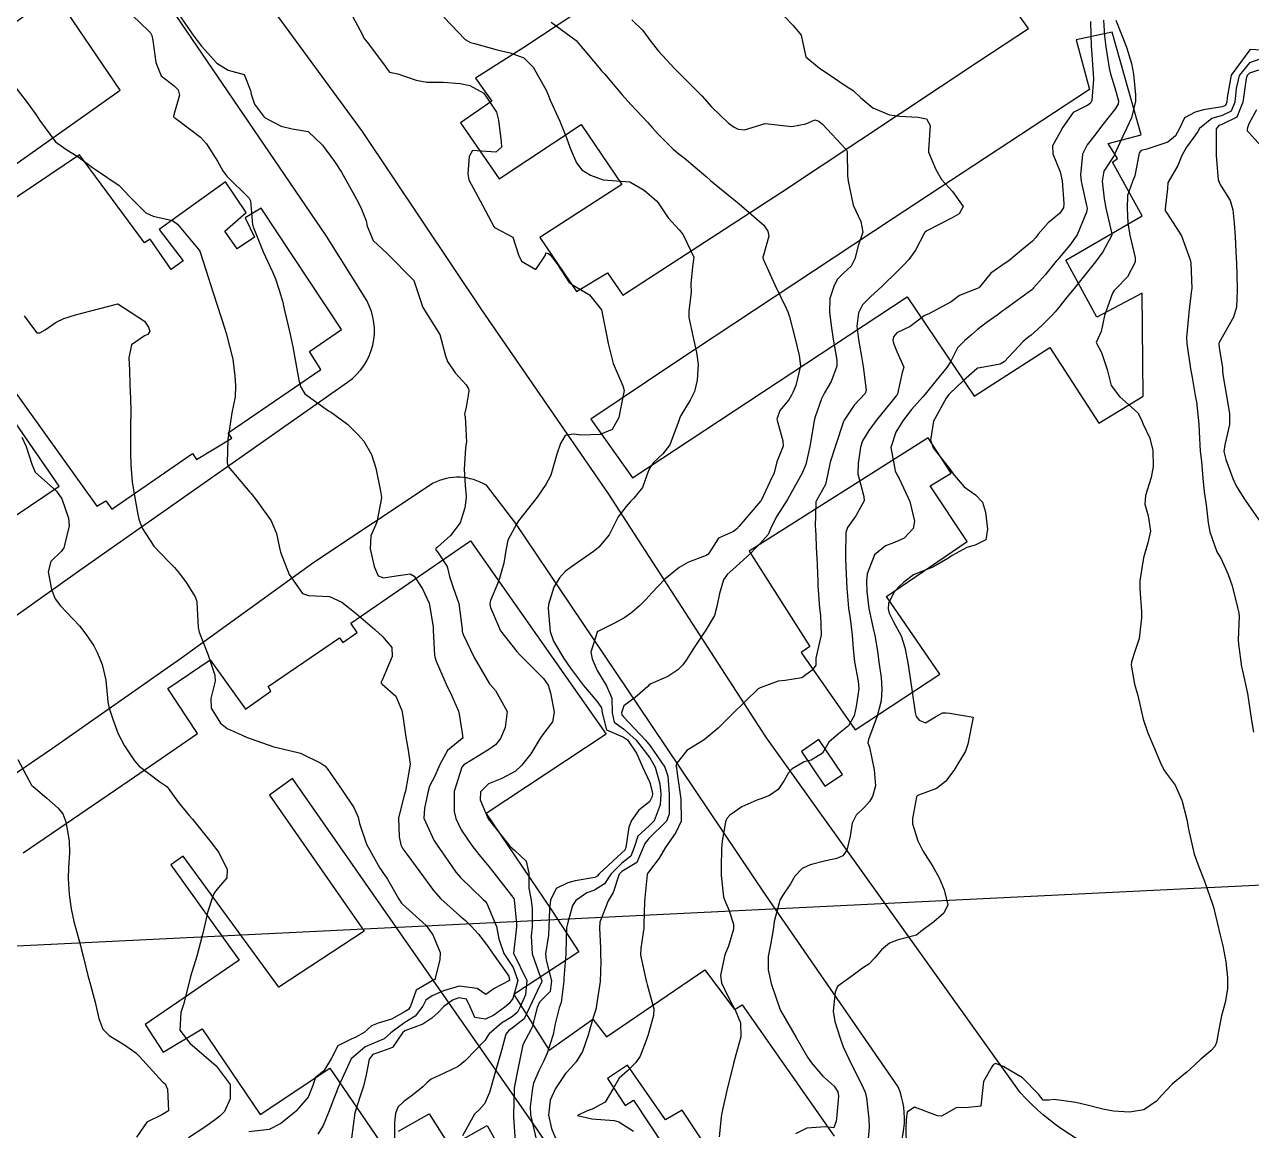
# Model space of a CAD drawing. Header units: metres. Extents: x 292545 to 299085, y 7450245 to 7463078.
# Drawn here: x 298322 to 298413.3, y 7451292.1 to 7451374.5 of the extents above; entities that cross this region are included whole.
import ezdxf

# ---------------------------------------------------------------- set-up
doc = ezdxf.new("R2010")
doc.units = ezdxf.units.M
doc.linetypes.add('CONTINUO', pattern=[0])
for name, color, linetype in [('Curvas de Nivel 1m', 11, 'Continuous'), ('Curvas de Nivel 5m', 15, 'Continuous'), ('Edificações', 30, 'Continuous'), ('TEXTO', 45, 'Continuous'), ('Vias Primárias', 230, 'Continuous')]:
    doc.layers.add(name, color=color, linetype=linetype)

msp = doc.modelspace()

# ---------------------------------------------------------------- linework, layer by layer
at = {"layer": 'Curvas de Nivel 1m', "flags": 128}
for points, elevation in [([(298329.499, 7451375.667), (298331.187, 7451374.027), (298331.38, 7451373.843), (298331.476, 7451373.646), (298331.537, 7451373.286), (298331.77, 7451371.641), (298332.154, 7451370.645), (298333.136, 7451369.909), (298333.424, 7451369.617), (298333.538, 7451369.207), (298333.114, 7451367.744), (298333.089, 7451367.62), (298333.112, 7451367.58), (298333.25, 7451367.479), (298335.09, 7451366.072), (298335.541, 7451365.595), (298336.36, 7451364.297), (298336.751, 7451363.583), (298337.057, 7451363.182), (298338.725, 7451361.555), (298338.822, 7451361.345), (298338.97, 7451359.551), (298338.98, 7451359.518), (298339.012, 7451359.415), (298339.753, 7451357.542), (298340.443, 7451356.063), (298340.677, 7451355.533), (298340.955, 7451354.695), (298341.212, 7451353.793), (298341.278, 7451353.527), (298341.378, 7451353.086), (298341.737, 7451351.522), (298341.956, 7451350.471), (298342.135, 7451349.518), (298342.408, 7451347.984), (298342.539, 7451347.513), (298342.865, 7451346.969), (298344.612, 7451345.718), (298344.844, 7451345.58), (298345.011, 7451345.478), (298346.06, 7451344.692), (298346.828, 7451343.921), (298347.049, 7451343.68), (298347.255, 7451343.454), (298347.83, 7451342.461), (298348.134, 7451341.44), (298348.483, 7451339.729), (298348.544, 7451339.433), (298348.566, 7451339.229), (298348.225, 7451337.438), (298347.781, 7451336.406), (298347.719, 7451335.45), (298348.029, 7451334.128), (298348.327, 7451333.444), (298348.701, 7451333.292), (298349.661, 7451333.426), (298350.705, 7451333.575), (298350.985, 7451333.407), (298351.623, 7451332.471), (298352.113, 7451331.396), (298352.409, 7451329.641), (298352.418, 7451329.392), (298352.519, 7451327.507), (298352.534, 7451327.391), (298352.628, 7451327.089), (298353.368, 7451325.379), (298353.761, 7451324.539), (298354.284, 7451323.364), (298354.349, 7451323.132), (298354.567, 7451321.732), (298354.606, 7451321.36), (298354.588, 7451321.335), (298354.562, 7451321.317), (298353.482, 7451320.443), (298352.905, 7451319.384), (298352.524, 7451318.524), (298352.143, 7451317.767), (298352.036, 7451317.395), (298351.754, 7451316.144), (298351.714, 7451315.398), (298352.468, 7451313.748), (298352.707, 7451313.388), (298353.265, 7451312.572), (298354.103, 7451311.373), (298354.437, 7451310.981), (298356.131, 7451309.344), (298356.28, 7451309.211), (298356.41, 7451309.04), (298357.126, 7451307.333), (298357.299, 7451306.416), (298357.666, 7451305.327), (298358.357, 7451304.269), (298358.701, 7451303.315), (298358.329, 7451301.964), (298358.053, 7451301.595), (298357.742, 7451301.326), (298356.922, 7451300.726), (298356.309, 7451300.431), (298355.517, 7451300.555), (298355.166, 7451301.357), (298354.892, 7451301.925), (298354.329, 7451302.013), (298353.85, 7451301.853), (298353.21, 7451301.381), (298352.784, 7451300.92), (298352.314, 7451300.511), (298351.636, 7451300.07), (298350.304, 7451299.555), (298350.116, 7451299.413), (298349.392, 7451298.317), (298348.28, 7451297.937), (298347.911, 7451297.812), (298347.637, 7451297.446), (298347.424, 7451296.286), (298347.235, 7451295.45), (298346.987, 7451294.707), (298346.59, 7451293.456), (298346.32, 7451291.574)], 718), ([(298333.203, 7451375.62), (298334.599, 7451373.606), (298335.172, 7451372.846), (298336.306, 7451371.588), (298337.148, 7451371.078), (298338.339, 7451370.756), (298338.809, 7451369.555), (298338.866, 7451369.289), (298339.123, 7451368.528), (298339.863, 7451367.543), (298341.103, 7451366.898), (298341.91, 7451366.709), (298343.098, 7451366.503), (298344.184, 7451365.489), (298345.071, 7451364.282), (298345.577, 7451363.475), (298346.312, 7451362.199), (298346.711, 7451361.463), (298347.027, 7451360.852), (298347.415, 7451359.852), (298347.503, 7451359.453), (298347.951, 7451358.394), (298348.993, 7451357.43), (298350.963, 7451355.41), (298351.64, 7451353.403), (298352.913, 7451351.39), (298353.317, 7451349.804), (298353.482, 7451349.381), (298354.048, 7451348.536), (298354.876, 7451347.649), (298355.035, 7451347.358), (298355.062, 7451347.167), (298354.852, 7451345.985), (298354.747, 7451345.459), (298354.765, 7451345.361), (298354.778, 7451345.297), (298354.833, 7451344.347), (298354.879, 7451343.359), (298354.873, 7451343.309), (298354.819, 7451342.93), (298354.706, 7451341.361), (298354.785, 7451340.155), (298354.87, 7451339.359), (298354.867, 7451339.264), (298354.764, 7451338.506), (298354.409, 7451337.365), (298353.691, 7451336.423), (298352.726, 7451335.575), (298352.628, 7451335.487), (298352.593, 7451335.391), (298352.721, 7451335.21), (298353.457, 7451334.125), (298353.62, 7451333.376), (298353.894, 7451332.571), (298354.324, 7451331.365), (298354.56, 7451329.456), (298354.568, 7451329.361), (298354.577, 7451329.286), (298354.65, 7451329.059), (298355.458, 7451327.352), (298356.604, 7451325.406), (298356.653, 7451325.339), (298357.037, 7451324.898), (298357.913, 7451323.327), (298357.756, 7451322.143), (298357.407, 7451321.332), (298357.043, 7451320.848), (298356.55, 7451320.502), (298355.835, 7451320.055), (298354.681, 7451319.359), (298354.531, 7451319.19), (298353.98, 7451317.375), (298353.974, 7451315.9), (298354.087, 7451315.374), (298354.48, 7451314.528), (298355.275, 7451313.358), (298355.801, 7451312.695), (298356.449, 7451311.915), (298356.919, 7451311.335), (298358.414, 7451309.404), (298358.439, 7451309.32), (298358.616, 7451307.537), (298358.612, 7451307.317), (298358.385, 7451305.332), (298358.402, 7451305.29), (298359.383, 7451303.304), (298359.272, 7451302.245), (298358.866, 7451301.312), (298358.687, 7451300.947), (298358.313, 7451300.637), (298357.493, 7451300.141), (298356.576, 7451299.337), (298356.459, 7451299.17), (298356.288, 7451298.863), (298354.822, 7451297.362), (298354.268, 7451296.909), (298353.225, 7451296.419), (298352.259, 7451295.956), (298351.944, 7451295.706), (298351.643, 7451295.396), (298350.882, 7451294.765), (298350.236, 7451294.302), (298349.767, 7451293.879), (298349.597, 7451293.419), (298349.537, 7451292.741), (298349.528, 7451291.42)], 717), ([(298346.207, 7451375.47), (298347.185, 7451373.655), (298347.231, 7451373.507), (298347.251, 7451373.459), (298347.491, 7451373.143), (298348.798, 7451371.435), (298348.932, 7451371.214), (298349.148, 7451370.923), (298349.784, 7451370.786), (298351.142, 7451370.318), (298351.927, 7451370.184), (298353.141, 7451370.182), (298354.42, 7451370.087), (298355.139, 7451369.933), (298356.172, 7451369.35), (298357.112, 7451367.945), (298357.262, 7451367.338), (298357.477, 7451365.724), (298357.486, 7451365.334), (298357.079, 7451364.956), (298355.342, 7451365.095), (298355.076, 7451364.633), (298354.984, 7451363.361), (298355.056, 7451362.896), (298355.899, 7451361.351), (298356.92, 7451359.435), (298356.988, 7451359.34), (298357.013, 7451359.326), (298358.333, 7451358.647), (298358.758, 7451357.314), (298358.986, 7451356.865), (298360.038, 7451356.239), (298360.757, 7451357.292), (298360.801, 7451357.486), (298360.994, 7451357.416), (298361.129, 7451357.289), (298361.657, 7451356.609), (298362.519, 7451355.274), (298362.96, 7451354.999), (298364.047, 7451354.346), (298364.943, 7451353.24), (298365.331, 7451351.236), (298365.421, 7451350.721), (298365.797, 7451349.231), (298366.532, 7451347.567), (298366.613, 7451347.223), (298366.329, 7451345.747), (298366.23, 7451345.226), (298365.739, 7451344.326), (298364.83, 7451343.951), (298363.472, 7451343.903), (298362.83, 7451343.971), (298362.224, 7451343.881), (298361.884, 7451343.279), (298361.612, 7451342.481), (298361.273, 7451341.285), (298361.153, 7451340.922), (298360.782, 7451340.224), (298360.138, 7451339.3), (298358.755, 7451337.523), (298358.68, 7451337.394), (298358.634, 7451337.321), (298357.965, 7451336.097), (298357.814, 7451335.329), (298357.671, 7451334.373), (298357.369, 7451333.333), (298357.202, 7451332.831), (298356.685, 7451331.587), (298356.627, 7451331.397), (298356.627, 7451331.341), (298356.679, 7451331.083), (298357.426, 7451329.332), (298358.638, 7451327.798), (298358.87, 7451327.551), (298359.108, 7451327.313), (298360.611, 7451325.799), (298360.961, 7451325.286), (298361.146, 7451324.736), (298361.407, 7451323.282), (298361.284, 7451322.575), (298360.566, 7451321.632), (298360.335, 7451321.293), (298359.666, 7451320.183), (298358.983, 7451319.313), (298358.529, 7451318.882), (298357.511, 7451318.342), (298356.519, 7451317.956), (298355.92, 7451317.349), (298355.912, 7451316.754), (298356.493, 7451315.34), (298358.115, 7451313.323), (298358.46, 7451313.005), (298359.333, 7451312.188), (298359.518, 7451311.304), (298359.537, 7451310.193), (298359.692, 7451309.301), (298359.773, 7451308.666), (298359.768, 7451307.299), (298359.708, 7451306.622), (298359.767, 7451305.299), (298360.349, 7451303.687), (298360.493, 7451303.288), (298360.478, 7451303.153), (298360.339, 7451302.936), (298359.579, 7451301.301), (298359.171, 7451300.451), (298358.299, 7451299.752), (298358.027, 7451299.593), (298357.815, 7451299.325), (298357.502, 7451298.106), (298357.281, 7451297.33), (298357.038, 7451296.56), (298356.704, 7451295.335), (298356.6, 7451294.984), (298356.235, 7451294.139), (298355.866, 7451293.708), (298355.477, 7451293.351), (298354.586, 7451291.744)], 716), ([(298361.196, 7451374.639), (298363.042, 7451373.271), (298363.181, 7451373.133), (298364.758, 7451371.246), (298364.94, 7451371.032), (298365.148, 7451370.788), (298366.479, 7451369.227), (298367.122, 7451368.511), (298368.367, 7451367.201), (298368.714, 7451366.811), (298369.095, 7451366.367), (298370.27, 7451365.178), (298370.72, 7451364.816), (298371.077, 7451364.537), (298372.713, 7451363.154), (298373.059, 7451362.86), (298374.534, 7451361.634), (298375.035, 7451361.234), (298375.184, 7451361.118), (298377.017, 7451359.542), (298377.32, 7451359.097), (298377.385, 7451358.718), (298376.986, 7451357.311), (298376.94, 7451357.144), (298376.94, 7451357.1), (298376.982, 7451356.961), (298377.827, 7451355.091), (298378.667, 7451353.361), (298378.808, 7451353.081), (298378.937, 7451352.71), (298379.336, 7451351.074), (298379.657, 7451349.825), (298379.742, 7451349.067), (298379.397, 7451347.591), (298379.166, 7451347.076), (298379.068, 7451346.879), (298378.865, 7451346.531), (298378.207, 7451345.732), (298377.981, 7451345.089), (298378.424, 7451343.487), (298378.443, 7451343.084), (298377.973, 7451341.921), (298377.775, 7451341.09), (298377.458, 7451340.422), (298376.844, 7451339.099), (298376.82, 7451339.052), (298376.772, 7451338.989), (298375.174, 7451337.124), (298374.982, 7451336.894), (298374.747, 7451336.724), (298373.636, 7451336.244), (298372.94, 7451335.148), (298372.847, 7451335.024), (298372.721, 7451334.949), (298371.422, 7451334.457), (298370.712, 7451334.056), (298369.66, 7451333.186), (298368.693, 7451332.177), (298368.227, 7451331.665), (298367.769, 7451331.209), (298367.194, 7451330.696), (298366.669, 7451330.324), (298365.958, 7451329.936), (298364.654, 7451329.301), (298364.624, 7451329.28), (298364.606, 7451329.25), (298364.133, 7451327.76), (298364.237, 7451327.254), (298364.62, 7451326.388), (298365.31, 7451325.239), (298365.7, 7451324.339), (298365.719, 7451323.233), (298365.878, 7451322.532), (298366.571, 7451322.04), (298367.513, 7451321.21), (298368.543, 7451319.878), (298368.938, 7451319.194), (298369.279, 7451317.947), (298369.347, 7451317.187), (298369.298, 7451316.391), (298368.85, 7451315.194), (298368.479, 7451314.819), (298367.631, 7451314.049), (298367.377, 7451313.211), (298367.115, 7451312.555), (298366.451, 7451312.049), (298365.638, 7451311.232), (298365.168, 7451310.503), (298364.425, 7451310.037), (298363.838, 7451309.839), (298363.014, 7451309.264), (298362.788, 7451308.887), (298362.396, 7451307.534), (298362.345, 7451307.319), (298362.341, 7451307.271), (298362.276, 7451305.369), (298362.27, 7451305.271), (298362.137, 7451303.481), (298362.134, 7451303.272), (298361.926, 7451301.675), (298361.79, 7451301.275), (298361.486, 7451300.098), (298361.342, 7451299.284), (298360.884, 7451297.896), (298360.61, 7451297.295), (298360.266, 7451296.596), (298359.879, 7451295.681), (298359.791, 7451295.305), (298359.631, 7451293.907), (298359.664, 7451293.306), (298360.099, 7451291.406)], 714), ([(298367.199, 7451374.805), (298368, 7451374.017), (298368.612, 7451373.199), (298369.172, 7451372.491), (298370.394, 7451371.178), (298371.146, 7451370.434), (298372.395, 7451369.157), (298373.121, 7451368.329), (298374.379, 7451367.131), (298374.802, 7451366.826), (298375.098, 7451366.667), (298375.589, 7451366.624), (298377.103, 7451367.1), (298379.101, 7451366.869), (298380.138, 7451367.064), (298380.8, 7451367.362), (298381.106, 7451367.281), (298381.373, 7451367.047), (298383.085, 7451365.223), (298383.172, 7451365.117), (298383.207, 7451365.028), (298383.243, 7451363.205), (298383.257, 7451363.027), (298383.29, 7451362.798), (298383.674, 7451361.024), (298384.235, 7451359.804), (298384.376, 7451359.016), (298384.027, 7451357.99), (298383.8, 7451357.022), (298383.515, 7451356.487), (298382.972, 7451355.974), (298382.501, 7451355.502), (298382.238, 7451355.037), (298381.927, 7451354.066), (298381.902, 7451353.04), (298382.063, 7451351.902), (298382.183, 7451351.037), (298382.442, 7451349.49), (298382.437, 7451349.035), (298382.031, 7451347.889), (298381.536, 7451347.043), (298381.312, 7451346.6), (298380.846, 7451345.272), (298380.788, 7451345.106), (298380.776, 7451345.051), (298380.767, 7451344.976), (298380.45, 7451343.056), (298380.137, 7451341.726), (298379.88, 7451341.064), (298378.773, 7451339.105), (298377.986, 7451337.863), (298377.597, 7451337.092), (298377.338, 7451336.5), (298376.734, 7451335.849), (298376.367, 7451335.467), (298376.042, 7451335.11), (298374.711, 7451333.903), (298374.297, 7451333.544), (298374.007, 7451333.137), (298373.725, 7451332.108), (298373.523, 7451331.142), (298373.334, 7451330.482), (298372.655, 7451329.316), (298372.584, 7451329.221), (298372.536, 7451329.151), (298371.785, 7451328.015), (298371.225, 7451327.164), (298370.981, 7451326.814), (298370.622, 7451326.443), (298369.863, 7451325.932), (298368.606, 7451325.388), (298368.489, 7451325.317), (298368.388, 7451325.202), (298367.44, 7451324.366), (298366.588, 7451323.756), (298366.414, 7451323.223), (298366.442, 7451323.083), (298366.58, 7451322.942), (298368.209, 7451321.204), (298368.557, 7451320.777), (298369.66, 7451319.183), (298369.88, 7451318.533), (298369.97, 7451317.178), (298369.975, 7451315.694), (298369.774, 7451315.181), (298368.47, 7451313.871), (298368.148, 7451313.521), (298368.039, 7451313.204), (298367.561, 7451312.1), (298366.445, 7451311.434), (298366.245, 7451311.223), (298365.793, 7451309.859), (298365.437, 7451309.235), (298364.81, 7451307.657), (298364.792, 7451307.244), (298364.861, 7451305.726), (298364.87, 7451305.243), (298364.884, 7451304.723), (298364.847, 7451303.242), (298364.567, 7451301.488), (298364.532, 7451301.247), (298364.492, 7451301.076), (298364.313, 7451300.56), (298364.022, 7451299.528), (298363.945, 7451299.253), (298363.512, 7451298.026), (298363.062, 7451297.262), (298362.687, 7451296.848), (298362.264, 7451296.379), (298361.512, 7451295.281), (298361.118, 7451294.408), (298360.997, 7451293.288), (298361.213, 7451292.285), (298361.638, 7451291.278)], 713), ([(298378.535, 7451375.087), (298379.196, 7451374.391), (298379.79, 7451373.672), (298379.918, 7451373.069), (298380.15, 7451372.053), (298381.155, 7451371.22), (298381.429, 7451371.047), (298383.141, 7451369.877), (298383.661, 7451369.545), (298384.242, 7451369.013), (298385.122, 7451368.268), (298386.36, 7451367.742), (298387.113, 7451367.638), (298388.5, 7451367.578), (298389.11, 7451367.446), (298389.397, 7451366.956), (298389.259, 7451365.132), (298389.268, 7451364.957), (298389.809, 7451363.687), (298390.241, 7451362.942), (298391.05, 7451362.036), (298391.846, 7451360.922), (298391.564, 7451360.388), (298391.024, 7451360.087), (298389.157, 7451359.1), (298389.014, 7451359.024), (298388.985, 7451358.988), (298388.97, 7451358.96), (298388.293, 7451357.668), (298387.798, 7451356.972), (298387.41, 7451356.544), (298386.974, 7451356.12), (298385.823, 7451354.997), (298384.955, 7451354.195), (298384.369, 7451353.596), (298384.051, 7451353.019), (298383.936, 7451352.012), (298384.061, 7451351.019), (298384.311, 7451349.603), (298384.411, 7451349.015), (298384.636, 7451347.251), (298384.56, 7451347.013), (298383.75, 7451346.13), (298383.006, 7451345.028), (298382.952, 7451344.918), (298382.839, 7451344.615), (298382.445, 7451343.416), (298382.326, 7451343.035), (298381.955, 7451341.889), (298381.768, 7451341.04), (298381.6, 7451340.227), (298380.93, 7451339.048), (298380.889, 7451338.932), (298380.848, 7451337.049), (298380.849, 7451336.952), (298380.937, 7451335.048), (298380.949, 7451334.82), (298381.03, 7451333.047), (298381.046, 7451332.698), (298381.147, 7451331.045), (298381.221, 7451330.49), (298381.274, 7451329.044), (298380.89, 7451327.311), (298380.874, 7451327.056), (298380.892, 7451326.793), (298380.623, 7451326.41), (298379.845, 7451325.837), (298378.611, 7451325.634), (298378.093, 7451325.603), (298376.734, 7451325.099), (298376.645, 7451325.057), (298376.602, 7451325.02), (298374.658, 7451323.129), (298374.582, 7451323.054), (298373.617, 7451322.095), (298372.564, 7451321.223), (298372.52, 7451321.194), (298372.441, 7451321.151), (298371.291, 7451320.423), (298370.538, 7451319.486), (298370.47, 7451319.235), (298370.505, 7451319.17), (298370.514, 7451319.152), (298370.53, 7451318.884), (298370.78, 7451317.167), (298370.829, 7451316.846), (298370.862, 7451315.166), (298370.474, 7451314.319), (298369.669, 7451313.188), (298369.234, 7451312.413), (298368.445, 7451311.365), (298368.369, 7451311.275), (298368.326, 7451311.201), (298368.153, 7451309.466), (298368.144, 7451309.203), (298368.095, 7451307.504), (298368.075, 7451307.203), (298367.859, 7451305.724), (298367.838, 7451305.205), (298368.266, 7451303.279), (298368.291, 7451303.201), (298368.341, 7451303.014), (298368.824, 7451301.195), (298368.81, 7451300.701), (298368.372, 7451299.199), (298368.353, 7451299.139), (298368.29, 7451298.925), (298367.803, 7451297.679), (298367.487, 7451297.208), (298366.88, 7451296.6), (298366.261, 7451296.044), (298365.769, 7451295.227), (298365.208, 7451294.265), (298364.23, 7451293.73), (298363.865, 7451293.617), (298363.16, 7451293.261), (298364.221, 7451293.026), (298365.89, 7451292.895), (298366.219, 7451292.78), (298367.32, 7451292.101)], 712), ([(298401.324, 7451374.686), (298401.383, 7451372.808), (298401.394, 7451372.584), (298401.529, 7451370.806), (298401.555, 7451370.4), (298401.426, 7451368.807), (298401.325, 7451368.613), (298401.128, 7451368.464), (298400.036, 7451367.91), (298399.264, 7451366.838), (298399.1, 7451366.517), (298398.508, 7451365.427), (298398.534, 7451364.845), (298399.063, 7451363.508), (298399.208, 7451362.838), (298399.354, 7451361.153), (298399.316, 7451360.836), (298399.029, 7451360.401), (298398.174, 7451359.696), (298397.435, 7451358.856), (298397.254, 7451358.613), (298397.005, 7451358.342), (298396.203, 7451357.664), (298395.241, 7451356.886), (298394.981, 7451356.714), (298393.917, 7451355.957), (298393.057, 7451354.909), (298393.012, 7451354.86), (298392.962, 7451354.838), (298391.577, 7451354.304), (298390.952, 7451353.832), (298389.341, 7451352.954), (298389.053, 7451352.846), (298388.94, 7451352.789), (298387.914, 7451351.984), (298386.921, 7451351.523), (298386.671, 7451351.229), (298386.625, 7451350.984), (298386.665, 7451350.739), (298386.904, 7451350.126), (298387.432, 7451348.975), (298387.301, 7451348.562), (298386.957, 7451346.979), (298386.927, 7451346.914), (298386.862, 7451346.84), (298385.384, 7451345.002), (298384.835, 7451344.238), (298384.366, 7451343.477), (298384.221, 7451343.016), (298384.034, 7451341.788), (298384.005, 7451341.018), (298384.464, 7451339.325), (298384.471, 7451339.013), (298383.87, 7451337.91), (298383.237, 7451337.025), (298383.12, 7451336.654), (298383.091, 7451335.026), (298383.105, 7451334.64), (298383.176, 7451333.025), (298383.197, 7451332.523), (298383.319, 7451331.024), (298383.429, 7451330.258), (298383.6, 7451329.021), (298383.666, 7451327.996), (298383.761, 7451327.019), (298384.041, 7451325.586), (298384.083, 7451325.015), (298383.891, 7451323.715), (298383.737, 7451323.018), (298383.329, 7451322.269), (298382.569, 7451321.667), (298381.863, 7451321.04), (298381.37, 7451320.228), (298380.543, 7451319.721), (298380.02, 7451319.585), (298379.129, 7451319.074), (298378.84, 7451318.767), (298378.524, 7451318.202), (298378.077, 7451317.525), (298377.443, 7451317.091), (298376.783, 7451316.824), (298376.507, 7451316.728), (298375.389, 7451316.227), (298374.49, 7451315.613), (298374.256, 7451315.362), (298374.164, 7451315.133), (298373.921, 7451313.683), (298373.866, 7451313.136), (298373.838, 7451311.748), (298373.841, 7451311.136), (298374.026, 7451309.527), (298374.168, 7451309.132), (298374.407, 7451308.579), (298374.766, 7451307.494), (298374.769, 7451307.124), (298374.38, 7451305.858), (298374.157, 7451305.35), (298374.081, 7451305.133), (298373.8, 7451303.686), (298373.871, 7451303.135), (298374.333, 7451302.141), (298374.688, 7451301.486), (298374.881, 7451301.122), (298375.275, 7451300.149), (298375.305, 7451299.115), (298374.937, 7451297.778), (298374.759, 7451297.123), (298374.253, 7451295.13), (298373.901, 7451293.46), (298373.841, 7451293.134), (298373.68, 7451291.664)], 711), ([(298403.203, 7451374.79), (298404.013, 7451372.782), (298404.374, 7451371.565), (298404.528, 7451370.776), (298404.685, 7451369.226), (298404.674, 7451368.775), (298404.375, 7451367.516), (298404.032, 7451366.781), (298403.728, 7451366.152), (298403.122, 7451364.79), (298403.112, 7451364.761), (298403.082, 7451364.725), (298402.31, 7451363.551), (298402.191, 7451362.799), (298402.336, 7451361.501), (298402.474, 7451360.796), (298402.917, 7451358.888), (298402.915, 7451358.791), (298402.242, 7451357.549), (298401.704, 7451356.809), (298400.974, 7451355.912), (298400.491, 7451355.302), (298400.11, 7451354.829), (298399.599, 7451354.191), (298398.948, 7451353.373), (298398.703, 7451353.084), (298398.479, 7451352.845), (298397.716, 7451352.067), (298396.92, 7451351.353), (298396.646, 7451351.135), (298396.327, 7451350.869), (298394.898, 7451349.35), (298394.604, 7451349.185), (298393.113, 7451348.908), (298392.919, 7451348.883), (298392.892, 7451348.872), (298391.847, 7451347.951), (298390.864, 7451347.012), (298390.824, 7451346.97), (298390.792, 7451346.931), (298390.591, 7451346.665), (298389.644, 7451344.948), (298389.41, 7451343.533), (298389.621, 7451342.948), (298390.8, 7451341.441), (298391.183, 7451340.934), (298391.93, 7451340.069), (298392.778, 7451339.458), (298393.289, 7451338.905), (298393.505, 7451338.163), (298393.665, 7451336.901), (298393.529, 7451336.115), (298392.735, 7451335.706), (298392.113, 7451335.539), (298391.038, 7451334.935), (298390.721, 7451334.721), (298389.595, 7451334.07), (298388.711, 7451333.728), (298388.165, 7451333.509), (298387.431, 7451332.973), (298387.06, 7451332.613), (298386.691, 7451332.196), (298386.284, 7451331.38), (298386.26, 7451330.986), (298386.345, 7451330.66), (298386.663, 7451330.007), (298387.238, 7451328.974), (298387.519, 7451328.097), (298387.743, 7451326.969), (298387.934, 7451325.646), (298388.018, 7451324.966), (298388.281, 7451323.268), (298388.359, 7451322.962), (298388.58, 7451322.687), (298389.04, 7451322.494), (298389.794, 7451322.948), (298390.304, 7451323.224), (298390.586, 7451323.239), (298390.859, 7451323.21), (298392.583, 7451322.91), (298392.199, 7451320.915), (298392.014, 7451320.385), (298391.16, 7451318.931), (298390.525, 7451318.12), (298389.862, 7451317.604), (298388.514, 7451317.116), (298388.415, 7451317.06), (298388.371, 7451316.961), (298388.09, 7451315.363), (298388.069, 7451314.964), (298388.47, 7451313.713), (298388.861, 7451312.956), (298389.594, 7451311.806), (298390.076, 7451310.944), (298390.43, 7451310.07), (298390.699, 7451308.936), (298390.407, 7451308.323), (298389.676, 7451307.672), (298388.692, 7451306.957), (298388.537, 7451306.813), (298388.389, 7451306.676), (298387.023, 7451306.341), (298386.38, 7451306.097), (298385.78, 7451305.588), (298385.271, 7451305.001), (298384.826, 7451304.538), (298384.355, 7451304.22), (298383.661, 7451303.706), (298382.697, 7451303.026), (298382.505, 7451302.865), (298382.337, 7451302.44), (298382.171, 7451301.032), (298382.311, 7451300.256), (298382.695, 7451299.026), (298382.926, 7451298.384), (298383.56, 7451297.017), (298384.259, 7451295.654), (298384.557, 7451295.007), (298384.666, 7451294.587), (298384.835, 7451293.004), (298384.849, 7451292.371), (298384.731, 7451291.005)], 709), ([(298415.171, 7451372.497), (298413.236, 7451372.606), (298413.172, 7451372.585), (298411.799, 7451370.69), (298411.489, 7451369.047), (298411.473, 7451368.695), (298411.373, 7451368.452), (298411.128, 7451368.341), (298409.73, 7451368.108), (298409.121, 7451367.935), (298408.331, 7451367.512), (298407.938, 7451366.732), (298407.659, 7451366.172), (298407.093, 7451365.707), (298405.511, 7451365.187), (298405.086, 7451365.099), (298404.948, 7451364.907), (298404.912, 7451364.772), (298404.628, 7451363.206), (298404.46, 7451362.776), (298404.086, 7451361.736), (298404.045, 7451360.78), (298404.095, 7451359.707), (298404.258, 7451358.778), (298404.649, 7451357.113), (298404.655, 7451356.773), (298404.07, 7451355.681), (298403.2, 7451354.788), (298403.08, 7451354.671), (298402.96, 7451354.478), (298402.363, 7451352.799), (298402.108, 7451351.619), (298401.745, 7451350.808), (298402.152, 7451350.048), (298402.571, 7451348.795), (298402.875, 7451347.609), (298403.487, 7451346.784), (298404.851, 7451345.566), (298405.12, 7451345.04), (298405.233, 7451344.764), (298405.747, 7451343.671), (298405.972, 7451342.753), (298405.983, 7451341.574), (298405.851, 7451340.754), (298405.423, 7451339.404), (298405.362, 7451338.764), (298405.62, 7451337.901), (298405.793, 7451336.759), (298405.595, 7451335.901), (298405.278, 7451334.764), (298405.006, 7451333.067), (298404.993, 7451332.767), (298405.006, 7451332.46), (298405.115, 7451330.766), (298405.126, 7451330.308), (298404.94, 7451328.767), (298404.884, 7451328.534), (298404.644, 7451327.867), (298404.376, 7451327.032), (298404.354, 7451326.773), (298404.612, 7451325.373), (298404.779, 7451324.768), (298404.84, 7451324.529), (298405.247, 7451322.763), (298405.589, 7451321.738), (298406.011, 7451320.755), (298406.54, 7451319.502), (298406.782, 7451318.993), (298406.959, 7451318.744), (298407.629, 7451317.839), (298408.127, 7451316.726), (298408.492, 7451315.304), (298408.594, 7451314.719), (298408.618, 7451314.582), (298409.053, 7451312.714), (298409.385, 7451311.774), (298409.816, 7451310.706), (298410.416, 7451309.005), (298410.502, 7451308.699), (298410.535, 7451308.575), (298410.973, 7451306.694), (298411.173, 7451305.9), (298411.402, 7451304.69), (298411.515, 7451303.524), (298411.513, 7451302.688), (298411.346, 7451301.677), (298411.075, 7451300.692), (298410.939, 7451300.069), (298410.706, 7451298.696), (298410.583, 7451298.404), (298410.287, 7451298.082), (298409.533, 7451297.455), (298408.735, 7451296.715), (298408.497, 7451296.49), (298408.267, 7451296.308), (298407.394, 7451295.594), (298406.607, 7451294.745), (298406.239, 7451294.331), (298405.296, 7451293.695), (298404.23, 7451293.523), (298403.04, 7451293.597), (298402.232, 7451293.74), (298400.987, 7451294.061), (298400.237, 7451294.234), (298398.63, 7451294.445), (298398.239, 7451294.408), (298397.8, 7451294.408), (298397.464, 7451294.852), (298396.261, 7451296.064), (298394.884, 7451296.884), (298394.275, 7451297.13), (298394.104, 7451297.063), (298393.974, 7451296.893), (298393.363, 7451295.798), (298393.259, 7451294.9), (298393.169, 7451293.97), (298392.237, 7451293.858), (298391.324, 7451293.837), (298390.227, 7451293.208), (298389.931, 7451293.239), (298388.237, 7451293.889), (298387.688, 7451293.512), (298387.603, 7451292.969), (298387.593, 7451292.346), (298387.608, 7451290.969)], 708), ([(298413.929, 7451371.899), (298413.162, 7451371.627), (298412.39, 7451370.681), (298412.161, 7451369.703), (298412.069, 7451368.686), (298411.797, 7451368.016), (298411.118, 7451367.693), (298410.347, 7451367.475), (298409.445, 7451366.717), (298409.31, 7451366.509), (298409.098, 7451366.181), (298408.475, 7451365.34), (298408.12, 7451364.73), (298407.824, 7451363.98), (298407.113, 7451362.739), (298407.091, 7451362.701), (298407.048, 7451362.269), (298406.875, 7451360.742), (298406.889, 7451360.6), (298407.029, 7451360.394), (298408.107, 7451358.729), (298408.748, 7451356.961), (298408.781, 7451356.722), (298408.858, 7451354.827), (298408.85, 7451354.721), (298408.648, 7451353.021), (298408.616, 7451352.723), (298408.481, 7451351.163), (298408.498, 7451350.724), (298408.764, 7451348.851), (298408.783, 7451348.721), (298408.885, 7451348.188), (298409.142, 7451346.717), (298409.203, 7451346.373), (298409.399, 7451344.714), (298409.408, 7451344.144), (298409.498, 7451342.713), (298409.578, 7451341.945), (298409.689, 7451340.711), (298409.796, 7451339.697), (298409.923, 7451338.709), (298410.091, 7451337.369), (298410.202, 7451336.705), (298410.728, 7451335.218), (298410.924, 7451334.896), (298411.055, 7451334.695), (298411.565, 7451333.541), (298411.875, 7451332.682), (298412.276, 7451331.079), (298412.368, 7451330.675), (298412.39, 7451330.394), (298412.315, 7451328.675), (298412.332, 7451328.357), (298412.56, 7451326.671), (298412.628, 7451326.361), (298413.011, 7451324.666), (298413.093, 7451324.17), (298413.304, 7451322.663), (298413.446, 7451321.785)], 707), ([(298414.525, 7451371.291), (298413.155, 7451370.848), (298412.983, 7451370.673), (298412.916, 7451370.439), (298412.666, 7451368.677), (298412.221, 7451367.579), (298411.108, 7451367.019), (298410.865, 7451366.944), (298410.686, 7451366.704), (298410.687, 7451365.104), (298410.678, 7451364.704), (298410.834, 7451362.924), (298410.905, 7451362.701), (298411.05, 7451362.447), (298411.724, 7451361.374), (298411.923, 7451360.687), (298412.022, 7451359.684), (298412.085, 7451358.684), (298412.139, 7451357.539), (298412.181, 7451356.682), (298412.213, 7451355.919), (298412.235, 7451354.681), (298412.187, 7451353.439), (298411.976, 7451352.684), (298410.914, 7451350.809), (298410.874, 7451350.739), (298410.872, 7451350.7), (298410.91, 7451350.402), (298411.138, 7451348.939), (298411.149, 7451348.696), (298411.171, 7451348.414), (298411.461, 7451346.691), (298411.671, 7451345.507), (298411.68, 7451344.687), (298411.312, 7451343.177), (298411.261, 7451342.693), (298411.403, 7451342.102), (298411.92, 7451340.683), (298412.192, 7451340.084), (298412.778, 7451339.143), (298413.102, 7451338.667), (298413.974, 7451337.438)], 706), ([(298321.351, 7451369.767), (298322.123, 7451368.755), (298322.857, 7451367.744), (298323.107, 7451367.341), (298324.299, 7451365.728), (298325.078, 7451365.195), (298325.989, 7451364.623), (298327.064, 7451363.825), (298327.283, 7451363.688), (298329.045, 7451362.492), (298329.801, 7451361.662), (298331.021, 7451360.452), (298331.578, 7451360.201), (298333.015, 7451359.875), (298333.392, 7451359.616), (298334.994, 7451357.678), (298335.038, 7451357.6), (298335.061, 7451357.53), (298335.698, 7451355.593), (298336.035, 7451354.506), (298336.323, 7451353.586), (298336.924, 7451351.731), (298336.96, 7451351.616), (298336.972, 7451351.579), (298336.996, 7451351.505), (298337.495, 7451349.571), (298337.643, 7451348.331), (298337.695, 7451347.568), (298337.663, 7451346.766), (298337.418, 7451345.571), (298337.165, 7451343.913), (298337.135, 7451343.575), (298337.071, 7451341.841), (298337.164, 7451341.575), (298338.775, 7451339.662), (298338.866, 7451339.549), (298339.295, 7451339.017), (298340.35, 7451337.534), (298340.739, 7451336.592), (298340.975, 7451335.527), (298341.048, 7451335.199), (298341.692, 7451333.52), (298342.689, 7451332.112), (298343.142, 7451331.957), (298344.687, 7451331.898), (298345.616, 7451331.471), (298346.67, 7451330.626), (298348.079, 7451329.446), (298348.648, 7451328.915), (298349.32, 7451328.11), (298349.364, 7451327.429), (298348.615, 7451325.663), (298348.53, 7451325.524), (298348.527, 7451325.441), (298348.612, 7451325.363), (298349.639, 7451324.47), (298350.077, 7451323.418), (298350.144, 7451322.982), (298350.363, 7451321.413), (298350.549, 7451320.451), (298350.686, 7451319.408), (298350.675, 7451319.265), (298350.523, 7451318.4), (298350.346, 7451317.412), (298350.275, 7451317.178), (298349.832, 7451315.42), (298349.889, 7451314.002), (298350.007, 7451313.417), (298350.152, 7451313.107), (298350.456, 7451312.713), (298351.427, 7451311.4), (298352.422, 7451310.001), (298352.972, 7451309.384), (298354.401, 7451308.13), (298354.818, 7451307.785), (298355.247, 7451307.357), (298355.793, 7451306.754), (298356.379, 7451305.992), (298356.815, 7451305.336), (298358.029, 7451303.642), (298358.094, 7451303.322), (298356.95, 7451302.721), (298356.332, 7451302.267), (298355.693, 7451302.706), (298354.338, 7451302.9), (298353.168, 7451302.548), (298352.331, 7451302.175), (298351.874, 7451301.848), (298351.64, 7451301.397), (298351.073, 7451300.645), (298350.311, 7451300.198), (298349.248, 7451299.426), (298348.768, 7451298.961), (298348.293, 7451298.761), (298347.351, 7451298.386), (298346.288, 7451297.46), (298346.273, 7451297.426), (298345.395, 7451295.473), (298345.065, 7451294.653), (298344.62, 7451293.484), (298344.213, 7451292.511), (298343.818, 7451291.883)], 719), ([(298321.805, 7451343.755), (298322.123, 7451343.057), (298322.553, 7451341.744), (298322.794, 7451341.142), (298324.389, 7451339.724), (298324.767, 7451339.174), (298325.279, 7451337.715), (298325.309, 7451337.153), (298324.981, 7451335.718), (298324.92, 7451335.528), (298324.726, 7451335.252), (298323.954, 7451334.488), (298323.764, 7451333.729), (298324.01, 7451332.407), (298324.269, 7451331.724), (298324.675, 7451331.2), (298326.081, 7451329.706), (298326.646, 7451328.996), (298327.161, 7451328.215), (298327.435, 7451327.688), (298327.776, 7451326.835), (298328.059, 7451325.678), (298328.202, 7451324.063), (298328.26, 7451323.675), (298328.336, 7451323.429), (298328.574, 7451322.763), (298328.975, 7451321.666), (298329.425, 7451320.786), (298330.181, 7451319.654), (298330.529, 7451319.269), (298332.056, 7451318.096), (298332.515, 7451317.806), (298332.613, 7451317.727), (298332.697, 7451317.627), (298333.451, 7451316.565), (298334.259, 7451315.604), (298334.489, 7451315.328), (298335.899, 7451313.586), (298336.456, 7451312.839), (298337.087, 7451311.574), (298337.053, 7451310.958), (298336.429, 7451310.225), (298336.136, 7451309.873), (298336.005, 7451309.584), (298335.613, 7451308.38), (298335.431, 7451307.59), (298335.252, 7451306.724), (298334.953, 7451305.594), (298334.829, 7451305.132), (298334.343, 7451303.6), (298333.852, 7451301.607), (298333.627, 7451300.921), (298333.564, 7451299.611), (298334.288, 7451298.637), (298335.546, 7451297.587), (298336.267, 7451296.963), (298337.306, 7451295.569), (298337.293, 7451294.513), (298336.88, 7451293.573), (298336.568, 7451293.228), (298336.217, 7451292.968), (298335.405, 7451292.394), (298334.203, 7451291.6)], 721), ([(298321.502, 7451319.76), (298322.515, 7451317.861), (298322.571, 7451317.806), (298322.647, 7451317.748), (298323.661, 7451316.89), (298324.497, 7451316.142), (298324.857, 7451315.716), (298325.076, 7451315.122), (298325.308, 7451313.712), (298325.345, 7451312.82), (298325.277, 7451311.712), (298325.25, 7451310.897), (298325.32, 7451309.711), (298325.459, 7451308.658), (298325.667, 7451307.707), (298326.163, 7451305.914), (298326.221, 7451305.702), (298326.364, 7451305.126), (298326.721, 7451303.696), (298326.864, 7451303.169), (298327.262, 7451301.691), (298327.519, 7451300.48), (298327.815, 7451299.685), (298328.296, 7451299.211), (298329.428, 7451298.521), (298330.277, 7451297.926), (298330.548, 7451297.647), (298332.254, 7451295.764), (298332.334, 7451295.709), (298332.475, 7451295.627), (298332.638, 7451295.233), (298332.702, 7451293.623), (298332.22, 7451293.311), (298331.094, 7451292.761), (298330.333, 7451291.649)], 722)]:
    msp.add_lwpolyline(points, dxfattribs=dict(at, elevation=elevation))
at = {"layer": 'Curvas de Nivel 5m', "flags": 128}
for points, elevation in [([(298353.199, 7451375.006), (298354.785, 7451373.364), (298355.18, 7451373.142), (298355.487, 7451373.048), (298357.172, 7451372.59), (298358.132, 7451372.362), (298359.163, 7451371.986), (298359.859, 7451371.303), (298360.796, 7451369.634), (298360.945, 7451369.292), (298361.126, 7451368.849), (298361.844, 7451367.283), (298362.343, 7451366.025), (298362.615, 7451365.275), (298363.072, 7451364.173), (298363.464, 7451363.661), (298364.125, 7451363.254), (298365.058, 7451362.903), (298365.401, 7451362.893), (298367.056, 7451362.752), (298368.106, 7451362.151), (298369.035, 7451361.351), (298369.163, 7451361.198), (298369.903, 7451360.068), (298370.717, 7451359.174), (298370.857, 7451359.018), (298371.007, 7451358.803), (298371.804, 7451357.162), (298371.709, 7451356.429), (298371.595, 7451355.164), (298371.6, 7451354.52), (298371.428, 7451353.165), (298371.446, 7451352.654), (298371.752, 7451351.162), (298372.008, 7451350.052), (298372.133, 7451349.158), (298372.054, 7451347.986), (298371.85, 7451347.16), (298371.529, 7451346.498), (298370.846, 7451345.371), (298370.781, 7451345.233), (298370.752, 7451345.171), (298370.705, 7451345.036), (298370.032, 7451343.182), (298369.49, 7451342.513), (298368.803, 7451341.856), (298368.521, 7451341.479), (298368.407, 7451341.204), (298367.977, 7451340.012), (298367.354, 7451339.214), (298367.059, 7451338.928), (298366.767, 7451338.604), (298366.172, 7451337.813), (298365.89, 7451337.229), (298365.502, 7451336.472), (298364.728, 7451335.554), (298364.561, 7451335.407), (298364.351, 7451335.246), (298362.711, 7451334.096), (298362.239, 7451333.743), (298361.798, 7451333.279), (298361.396, 7451332.583), (298361, 7451331.287), (298360.975, 7451330.99), (298361.108, 7451329.285), (298361.363, 7451328.566), (298362.124, 7451327.275), (298362.622, 7451326.563), (298363.594, 7451325.26), (298364.591, 7451324.108), (298364.937, 7451323.595), (298364.977, 7451323.244), (298365.313, 7451321.982), (298366.565, 7451321.429), (298366.87, 7451321.217), (298367.529, 7451320.229), (298367.992, 7451319.205), (298368.522, 7451318.059), (298368.704, 7451317.386), (298368.723, 7451317.197), (298368.707, 7451317), (298368.504, 7451316.614), (298367.702, 7451316.001), (298367.163, 7451315.213), (298366.971, 7451314.723), (298366.745, 7451313.217), (298366.669, 7451313.01), (298366.459, 7451312.823), (298364.768, 7451311.245), (298364.614, 7451311.074), (298364.439, 7451310.977), (298362.977, 7451310.722), (298362.433, 7451310.593), (298361.55, 7451310.155), (298361.145, 7451309.283), (298361.073, 7451308.617), (298361.026, 7451307.284), (298360.986, 7451306.685), (298360.773, 7451305.286), (298360.829, 7451304.823), (298361.217, 7451303.281), (298361.115, 7451302.503), (298360.327, 7451301.689), (298360.14, 7451301.293), (298359.779, 7451299.827), (298359.504, 7451299.308), (298359.081, 7451298.516), (298358.838, 7451297.314), (298358.739, 7451296.845), (298358.445, 7451295.318), (298358.428, 7451295.141), (298358.386, 7451293.318), (298358.386, 7451293.154), (298358.5, 7451291.317)], 715), ([(298402.294, 7451374.799), (298402.376, 7451373.607), (298402.468, 7451372.797), (298402.725, 7451371.226), (298402.821, 7451370.793), (298403.143, 7451369.752), (298403.419, 7451368.787), (298403.387, 7451368.529), (298403.123, 7451368.106), (298402.528, 7451367.38), (298402.076, 7451366.8), (298401.661, 7451366.24), (298401.09, 7451365.521), (298400.741, 7451364.815), (298400.594, 7451363.283), (298400.64, 7451362.816), (298400.702, 7451362.468), (298401.035, 7451360.985), (298401.077, 7451360.81), (298401.078, 7451360.764), (298401.03, 7451360.507), (298400.335, 7451358.82), (298399.783, 7451358.051), (298398.987, 7451357.105), (298398.87, 7451356.955), (298398.78, 7451356.842), (298397.966, 7451355.857), (298397.091, 7451354.859), (298397.028, 7451354.793), (298396.962, 7451354.73), (298396.422, 7451354.332), (298394.946, 7451353.247), (298394.739, 7451353.098), (298394.454, 7451352.895), (298393.563, 7451352.275), (298392.926, 7451351.763), (298392.472, 7451351.362), (298391.943, 7451350.92), (298391.439, 7451350.393), (298390.897, 7451349.357), (298390.639, 7451348.934), (298389.845, 7451347.979), (298389.021, 7451346.958), (298388.861, 7451346.766), (298388.003, 7451345.816), (298387.356, 7451344.975), (298387.161, 7451344.655), (298386.834, 7451344.133), (298386.473, 7451342.985), (298386.797, 7451341.241), (298386.918, 7451340.979), (298387.098, 7451340.669), (298387.884, 7451338.969), (298388.221, 7451337.503), (298388.118, 7451336.966), (298387.468, 7451336.247), (298386.737, 7451335.911), (298386.067, 7451335.656), (298385.259, 7451335.002), (298384.709, 7451333.569), (298384.661, 7451333.053), (298384.657, 7451333.01), (298384.692, 7451332.271), (298384.819, 7451331.008), (298385.161, 7451329.505), (298385.282, 7451329.001), (298385.466, 7451327.823), (298385.583, 7451326.996), (298385.738, 7451325.871), (298385.803, 7451324.992), (298385.74, 7451324.138), (298385.45, 7451322.997), (298384.802, 7451321.243), (298384.761, 7451321.007), (298384.872, 7451320.691), (298385.222, 7451319), (298385.324, 7451317.801), (298385.095, 7451317.001), (298384.882, 7451316.629), (298384.501, 7451316.216), (298383.886, 7451315.622), (298383.6, 7451315.019), (298383.447, 7451314.047), (298383.187, 7451313.023), (298382.903, 7451312.581), (298382.457, 7451312.395), (298381.636, 7451312.224), (298380.452, 7451311.922), (298379.859, 7451311.656), (298379.312, 7451311.071), (298378.99, 7451310.519), (298378.421, 7451309.652), (298378.217, 7451309.281), (298378.148, 7451309.083), (298377.789, 7451307.696), (298377.711, 7451307.087), (298377.512, 7451305.958), (298377.341, 7451305.09), (298377.344, 7451304.105), (298377.555, 7451303.088), (298378.202, 7451301.203), (298378.261, 7451301.081), (298378.321, 7451300.964), (298379.423, 7451299.069), (298380.278, 7451297.611), (298380.499, 7451297.28), (298380.665, 7451297.054), (298381.407, 7451296.185), (298382.257, 7451295.447), (298382.512, 7451295.027), (298382.565, 7451294.71), (298382.429, 7451293.028), (298382.404, 7451292.846), (298382.216, 7451292.336), (298381.606, 7451292.429), (298380.216, 7451292.326), (298379.382, 7451291.897)], 710), ([(298413.681, 7451368.108), (298413.109, 7451367.067), (298413.01, 7451366.766), (298412.979, 7451366.672), (298412.981, 7451366.551), (298413.1, 7451366.419), (298414.716, 7451364.654)], 705), ([(298321.966, 7451352.787), (298322.738, 7451351.743), (298322.92, 7451351.523), (298323.14, 7451351.518), (298323.543, 7451351.734), (298324.347, 7451352.308), (298324.932, 7451352.583), (298325.796, 7451352.85), (298326.937, 7451353.153), (298328.943, 7451353.67), (298330.93, 7451352.376), (298331.228, 7451351.947), (298331.329, 7451351.644), (298331.175, 7451351.39), (298330.917, 7451351.286), (298329.95, 7451350.617), (298329.768, 7451349.661), (298329.811, 7451348.734), (298329.836, 7451347.66), (298329.874, 7451346.644), (298329.899, 7451345.659), (298329.894, 7451344.598), (298329.884, 7451343.659), (298329.874, 7451342.598), (298329.897, 7451341.659), (298330.005, 7451340.438), (298330.126, 7451339.656), (298330.423, 7451337.986), (298330.5, 7451337.653), (298330.746, 7451336.97), (298331.61, 7451335.641), (298332.716, 7451334.495), (298333.149, 7451334.065), (298333.521, 7451333.618), (298334.018, 7451332.932), (298334.686, 7451331.861), (298334.788, 7451331.599), (298334.808, 7451331.472), (298334.913, 7451329.597), (298334.995, 7451329.251), (298335.649, 7451327.59), (298336.161, 7451326.041), (298336.19, 7451325.584), (298335.869, 7451324.312), (298335.875, 7451323.587), (298336.572, 7451322.469), (298337.073, 7451322.077), (298338.182, 7451321.564), (298338.561, 7451321.409), (298338.797, 7451321.319), (298340.55, 7451320.694), (298341.62, 7451320.446), (298342.544, 7451320.222), (298344.055, 7451319.487), (298344.347, 7451319.298), (298344.529, 7451319.101), (298345.637, 7451317.469), (298346.5, 7451316.194), (298346.832, 7451315.457), (298346.935, 7451315.006), (298347.449, 7451313.45), (298348.445, 7451311.677), (298348.543, 7451311.538), (298348.615, 7451311.437), (298349.021, 7451310.844), (298349.821, 7451309.419), (298350.05, 7451309.056), (298350.406, 7451308.739), (298351.888, 7451307.395), (298352.386, 7451306.713), (298352.917, 7451305.385), (298352.908, 7451304.842), (298352.532, 7451303.388), (298352.42, 7451303.311), (298352.342, 7451303.288), (298351.139, 7451302.598), (298350.716, 7451301.406), (298350.57, 7451301.158), (298350.319, 7451300.994), (298349.316, 7451300.428), (298348.31, 7451300.125), (298347.809, 7451299.943), (298347.271, 7451299.45), (298346.663, 7451299.091), (298346.295, 7451298.952), (298345.308, 7451298.455), (298344.814, 7451297.482), (298344.264, 7451296.598), (298343.653, 7451296.102), (298343.443, 7451295.498), (298343.106, 7451294.635), (298342.224, 7451293.599), (298342.176, 7451293.558), (298342.123, 7451293.511), (298341.074, 7451292.662), (298340.21, 7451292.222), (298338.696, 7451292.041)], 720)]:
    msp.add_lwpolyline(points, dxfattribs=dict(at, elevation=elevation))
at = {"layer": 'Edificações'}
for points in [[(298386.252, 7451390.578), (298373.702, 7451382.386), (298359.167, 7451372.751), (298355.568, 7451370.468), (298356.766, 7451368.759), (298354.443, 7451367.147), (298357.331, 7451362.982), (298363.419, 7451367.036), (298366.451, 7451362.567), (298360.339, 7451358.604), (298363.079, 7451354.588), (298365.378, 7451355.98), (298366.527, 7451354.32), (298378.342, 7451361.996), (298393.082, 7451371.8), (298396.721, 7451374.16), (298395.436, 7451375.936), (298397.978, 7451377.541), (298395.335, 7451381.376), (298389.109, 7451377.475), (298386.145, 7451382.088), (298392.197, 7451386.07), (298389.553, 7451390.223), (298387.305, 7451388.743)], [(298402.94, 7451373.906), (298400.272, 7451373.317), (298401.241, 7451369.635), (298386.643, 7451360.026), (298370.382, 7451349.289), (298364.146, 7451345.1), (298367.241, 7451340.723), (298387.675, 7451354.203), (298392.664, 7451346.799), (298398.311, 7451350.422), (298401.943, 7451344.789), (298405.242, 7451346.81), (298405.175, 7451354.467), (298401.799, 7451352.692), (298399.487, 7451356.919), (298405.175, 7451360.23), (298402.954, 7451364.228), (298403.346, 7451364.493), (298402.646, 7451365.608), (298405.109, 7451366.263)], [(298389.242, 7451343.709), (298375.932, 7451335.275), (298380.432, 7451328.173), (298379.787, 7451327.724), (298383.824, 7451321.975), (298390.11, 7451326.113), (298386.134, 7451331.905), (298392.151, 7451335.988), (298389.391, 7451340.124), (298390.96, 7451341.073)], [(298381.104, 7451321.239), (298379.809, 7451320.36), (298381.557, 7451317.777), (298382.869, 7451318.65)]]:
    msp.add_lwpolyline(points, close=True, dxfattribs=at)
for points, elevation in [([(298317.021, 7451361.02), (298329.122, 7451369.575), (298324.275, 7451376.717), (298315.801, 7451370.75)], 731.677), ([(298320.796, 7451347.795), (298327.374, 7451338.623), (298328.058, 7451339.007), (298328.502, 7451338.387), (298334.502, 7451342.542), (298334.802, 7451342.082), (298337.433, 7451343.678), (298337.158, 7451344.085), (298344.044, 7451348.787), (298343.195, 7451350.124), (298345.583, 7451351.76), (298339.61, 7451360.791), (298338.41, 7451360.07), (298339.122, 7451358.632), (298337.821, 7451357.766), (298336.892, 7451359.096), (298338.503, 7451360.487), (298336.948, 7451362.749), (298332.009, 7451359.207), (298333.807, 7451356.879), (298332.911, 7451356.242), (298331.355, 7451358.486), (298330.917, 7451358.214), (298326.092, 7451364.781), (298318.233, 7451359.475)], 731.677), ([(298318.077, 7451335.749), (298324.573, 7451340.095), (298319.628, 7451347.221)], 731.677), ([(298321.908, 7451312.803), (298329.791, 7451318.188), (298334.882, 7451321.704), (298332.663, 7451325.05), (298335.81, 7451327.179), (298338.452, 7451323.511), (298340.322, 7451324.856), (298340.139, 7451325.196), (298345.442, 7451328.816), (298345.69, 7451328.481), (298346.762, 7451329.213), (298346.291, 7451329.899), (298355.193, 7451336.032), (298365.271, 7451321.651), (298356.353, 7451315.744), (298361.196, 7451308.602), (298363.249, 7451305.444), (298358.416, 7451302.279), (298361.031, 7451298.114), (298364.28, 7451300.437), (298365.304, 7451299.112), (298372.633, 7451304.101), (298374.831, 7451301.153), (298375.405, 7451301.494), (298382.252, 7451291.727)], 725.491), ([(298367.274, 7451281.634), (298360.128, 7451292.277), (298341.951, 7451318.347), (298340.221, 7451317.119), (298347.28, 7451306.988), (298340.926, 7451302.808), (298333.811, 7451312.565), (298332.897, 7451311.919), (298337.979, 7451304.824), (298330.977, 7451300.031), (298332.32, 7451297.975), (298335.212, 7451299.703), (298339.532, 7451293.338), (298344.729, 7451296.787), (298350.49, 7451288.318)], 725.491), ([(298375.351, 7451286.983), (298370.938, 7451293.652), (298369.703, 7451292.947), (298366.861, 7451297.019), (298365.391, 7451296.021), (298366.704, 7451294.004), (298367.311, 7451294.409), (298373.137, 7451285.593)], 725.491), ([(298349.826, 7451292.109), (298352.121, 7451293.398), (298353.638, 7451290.952), (298356.418, 7451292.516), (298357.549, 7451290.507)], 725.491)]:
    msp.add_lwpolyline(points, dxfattribs=dict(at, elevation=elevation))
at = {"layer": 'TEXTO', "linetype": 'CONTINUO'}
msp.add_polyline3d([(298264.683, 7451303.103, 0), (298506.288, 7451314.939, 0)], dxfattribs=at)
at = {"layer": 'Vias Primárias'}
msp.add_lwpolyline([(298396.1, 7451294.974), (298377.165, 7451321.461), (298365.491, 7451339.516), (298356.028, 7451353.221), (298347.157, 7451366.496), (298335.135, 7451382.914), (298329.302, 7451392.327), (298322.433, 7451402.738), (298314.528, 7451414.685), (298304.116, 7451430.105), (298296.206, 7451442.129), (298284.064, 7451460.532), (298275.756, 7451472.723), (298267.955, 7451484.266), (298255.904, 7451502.4), (298247.993, 7451513.834), (298234.293, 7451534.945)], dxfattribs=at)
for points, elevation in [([(298274.717, 7451297.941), (298290.945, 7451309.183), (298307.912, 7451320.914), (298326.11, 7451333.862), (298346.045, 7451347.841, 0.382219), (298347.462, 7451353.915), (298344.475, 7451358.711), (298330.202, 7451379.668), (298329.366, 7451380.442, 0.23283), (298324.998, 7451381.741, 0.073081), (298319.873, 7451380.073), (298308.4, 7451374.981), (298295.677, 7451369.414), (298282.175, 7451363.821), (298266.306, 7451356.801), (298251.192, 7451349.96), (298242.434, 7451345.947)], 728.202), ([(298315.141, 7451239.023), (298329.271, 7451248.903), (298345.745, 7451260.454), (298360.102, 7451270.644), (298377.556, 7451282.843), (298386.377, 7451289.363, 0.246542), (298387.025, 7451295.409), (298377.168, 7451309.656), (298367.67, 7451323.799), (298358.567, 7451337.331), (298356.365, 7451340.171, 0.262078), (298352.406, 7451340.327), (298343.523, 7451334.43), (298333.597, 7451327.264), (298324.077, 7451320.569), (298314.759, 7451314.238), (298306.12, 7451308.155), (298299.472, 7451303.111), (298289.569, 7451296.305), (298280.296, 7451289.847)], 723.442)]:
    msp.add_lwpolyline(points, format="xyb", dxfattribs=dict(at, elevation=elevation))
msp.add_lwpolyline([(298479.545, 7451310.226), (298455.315, 7451301.267), (298430.561, 7451291.922, -0.071663), (298417.734, 7451289.082, -0.100028), (298404.136, 7451289.903, -0.142395), (298396.1, 7451294.974, -4.271464)], format="xyb", dxfattribs=at)

doc.saveas('drawing.dxf')
